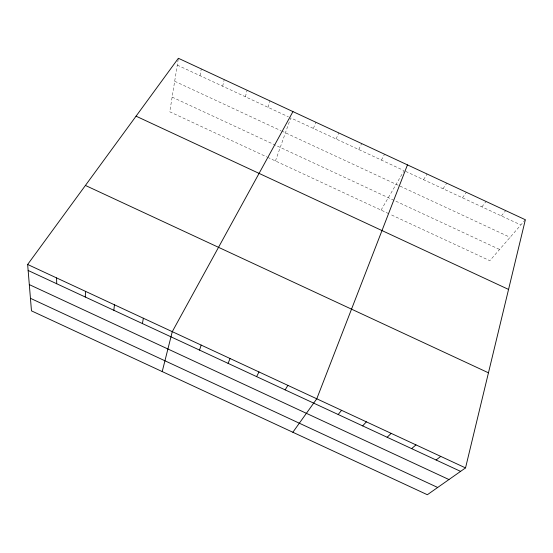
<?xml version="1.0" encoding="UTF-8"?>
<svg xmlns="http://www.w3.org/2000/svg" width="553" height="553" viewBox="0 0 553 553"><rect width="100%" height="100%" fill="white"/><g stroke="black" fill="none" stroke-linecap="round" stroke-linejoin="round"><path stroke-width="0.41" stroke-dasharray="2.77 2.07" d="M178.239 59.13L169.764 111.796L266.843 156.955M199.979 75.65L201.299 68.945M222.665 86.213L224.221 79.611M245.359 96.768L247.136 90.27M268.046 107.323L270.044 100.936M275.449 160.958L290.726 117.879L404.098 170.642M313.406 128.434L315.86 122.261M336.086 138.99L338.768 132.92M358.759 149.538L361.669 143.573M381.432 160.094L384.563 154.232M381.072 210.099L403.683 171.361M423.557 179.697L427.11 174.029M443.015 188.753L446.762 183.181M462.474 197.808L466.414 192.32M481.926 206.857L486.059 201.465M501.377 215.912L505.705 210.61M525.35 219.748L489.827 260.691L390.142 214.315M177.278 65.088L288.383 116.787M405.653 171.368L520.829 224.96M174.679 81.243L280.862 130.646M281.622 131.006L510.108 237.32M172.128 97.1L499.58 249.451M267.624 157.322L389.381 213.963"/><path stroke-width="0.83" d="M85.286 297.03L85.515 291.355M113.856 310.302L114.436 304.793M142.411 323.567L143.358 318.231M465.529 467.907L525.35 219.748L178.377 58.272L27.65 264.472L31.473 310.855L427.351 494.728L465.529 467.907L27.65 264.472M162.209 371.581L172.273 331.662L292.959 111.595M199.522 350.097L201.181 345.093M407.457 164.884L316.772 398.796L292.855 432.259M228.064 363.362L230.089 358.524M256.606 376.621L258.991 371.948M285.148 389.879L287.885 385.372M338.166 414.508L341.574 410.319M362.657 425.886L366.376 421.842M387.148 437.264L391.171 433.358M411.626 448.635L415.96 444.875M436.11 460.006L440.748 456.391M136.059 116.165L508.553 289.433M85.418 185.442L488.451 372.812M28.148 270.479L460.587 471.377M29.309 284.608L448.96 479.548M30.436 298.309L437.679 487.47M56.586 277.917L56.717 283.758"/></g></svg>
